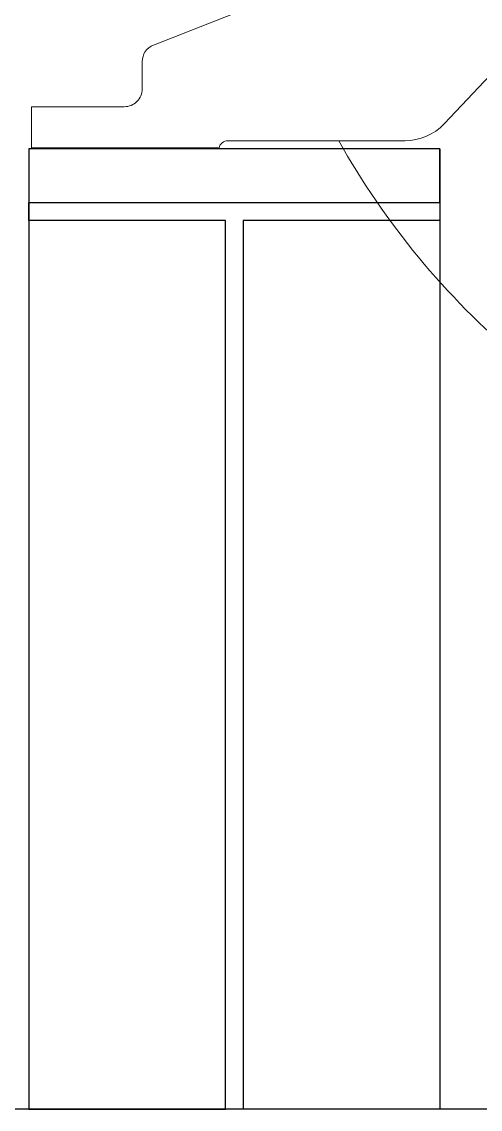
# Model space of a CAD drawing. Header units: millimetres. Extents: x 5194 to 16594, y 329 to 7592.
# Drawn here: x 10334 to 10590, y 2556 to 3164 of the extents above; entities that cross this region are included whole.
import ezdxf

# ---------------------------------------------------------------- set-up
doc = ezdxf.new("R2010")
doc.units = ezdxf.units.MM
doc.header["$MEASUREMENT"] = 0
doc.layers.add('PDF_Geometry', color=7, linetype='Continuous', true_color=0x231f20)

msp = doc.modelspace()

# ---------------------------------------------------------------- linework, layer by layer
for p, q in [((10567.41, 3092.57), (10337.41, 3092.57)), ((10337.41, 3092.57), (10337.41, 2555.57)), ((10567.41, 3062.57), (10567.41, 3092.57)), ((10567.41, 3092.57), (10567.41, 2555.57)), ((10337.41, 3052.57), (10337.41, 3062.57)), ((10337.41, 3062.57), (10567.41, 3062.57)), ((10567.41, 3062.57), (10567.41, 3052.57)), ((10447.41, 3052.57), (10337.41, 3052.57)), ((10447.41, 2555.57), (10447.41, 3052.57)), ((10567.41, 3052.57), (10457.41, 3052.57)), ((10457.41, 3052.57), (10457.41, 2555.57)), ((10337.41, 2555.57), (10447.41, 2555.57)), ((10457.41, 2555.57), (10447.41, 2555.57))]:
    msp.add_line(p, q)
at = {"color": 0}
msp.add_line((16016.18, 2555.57), (5772.64, 2555.57), dxfattribs=at)
at = {"color": 4}
msp.add_line((10894.41, 2555.57), (10337.41, 2555.57), dxfattribs=at)
at = {"layer": 'PDF_Geometry', "color": 0, "lineweight": 9}
for p, q in [((10407.23, 3150.67), (10542.81, 3204.03)), ((10400.89, 3126.18), (10400.89, 3141.36)), ((10602.02, 3140.76), (10569.78, 3106.6)), ((10338.89, 3093.18), (10338.89, 3116.18)), ((10338.89, 3116.18), (10390.87, 3116.18)), ((10338.91, 3105.35), (10338.91, 3093.16)), ((10547.94, 3097.17), (10448.78, 3097.17)), ((10443.89, 3093.18), (10338.89, 3093.18)), ((10414.99, 3093.18), (10338.9, 3093.18))]:
    msp.add_line(p, q, dxfattribs=at)
for centre, major_axis, start_param, end_param in [((10410.87, 3141.38), (7.05, 7.05), 1.158146, 2.358305), ((10390.88, 3126.19), (-7.08, 7.08), 2.355366, 3.926214), ((10547.96, 3127.16), (-21.2, 21.2), 2.355604, 3.171389), ((10448.8, 3092.16), (3.55, 3.55), 0.788522, 2.151488), ((10895.72, 3313.07), (312.06, 312.06), 2.867388, 3.22599)]:
    msp.add_ellipse(centre, major_axis=major_axis, ratio=1, start_param=start_param, end_param=end_param, dxfattribs=at)

doc.saveas('drawing.dxf')
